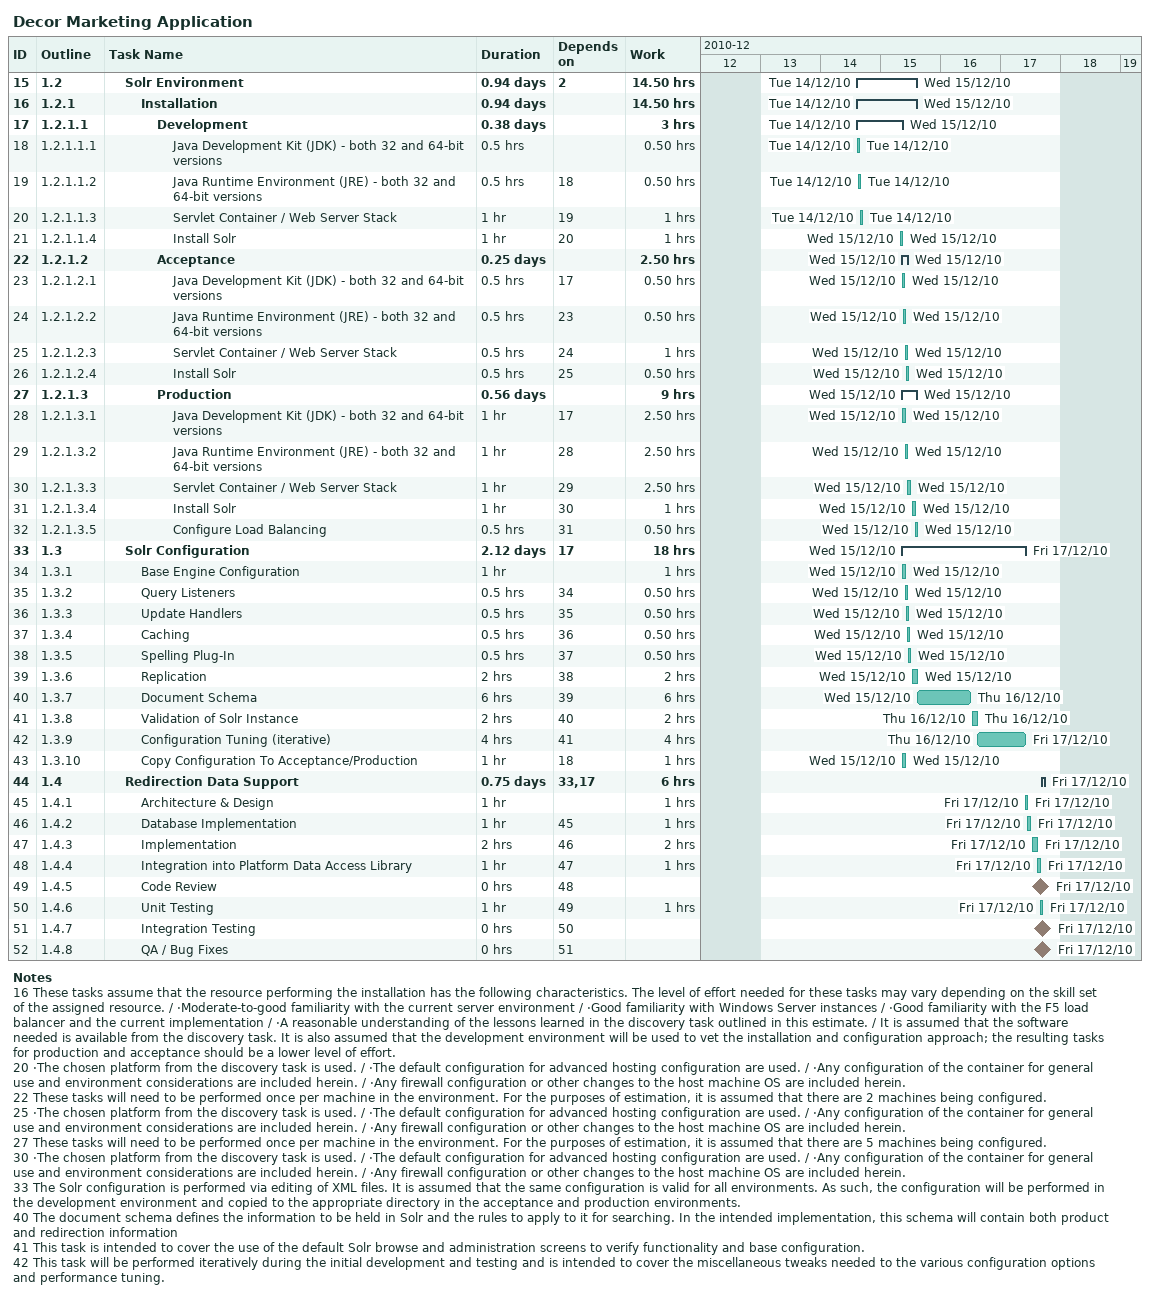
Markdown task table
Decor Marketing Application

| ID | WBS | Task | Duration | Start | Finish | Predecessors | Work (h) |
|---|---|---|---|---|---|---|---|
| 15 | 1.2 | **Solr Environment** | 0.94d | 2010-12-14 | 2010-12-15 | 2 | 14.50 |
| 16 | 1.2.1 | **Installation** | 0.94d | 2010-12-14 | 2010-12-15 |  | 14.50 |
| 17 | 1.2.1.1 | **Development** | 0.38d | 2010-12-14 | 2010-12-15 |  | 3 |
| 18 | 1.2.1.1.1 | Java Development Kit (JDK) - both 32 and 64-bit versions | 0.5h | 2010-12-14 | 2010-12-14 |  | 0.50 |
| 19 | 1.2.1.1.2 | Java Runtime Environment (JRE) - both 32 and 64-bit versions | 0.5h | 2010-12-14 | 2010-12-14 | 18 | 0.50 |
| 20 | 1.2.1.1.3 | Servlet Container / Web Server Stack | 1h | 2010-12-14 | 2010-12-14 | 19 | 1 |
| 21 | 1.2.1.1.4 | Install Solr | 1h | 2010-12-15 | 2010-12-15 | 20 | 1 |
| 22 | 1.2.1.2 | **Acceptance** | 0.25d | 2010-12-15 | 2010-12-15 |  | 2.50 |
| 23 | 1.2.1.2.1 | Java Development Kit (JDK) - both 32 and 64-bit versions | 0.5h | 2010-12-15 | 2010-12-15 | 17 | 0.50 |
| 24 | 1.2.1.2.2 | Java Runtime Environment (JRE) - both 32 and 64-bit versions | 0.5h | 2010-12-15 | 2010-12-15 | 23 | 0.50 |
| 25 | 1.2.1.2.3 | Servlet Container / Web Server Stack | 0.5h | 2010-12-15 | 2010-12-15 | 24 | 1 |
| 26 | 1.2.1.2.4 | Install Solr | 0.5h | 2010-12-15 | 2010-12-15 | 25 | 0.50 |
| 27 | 1.2.1.3 | **Production** | 0.56d | 2010-12-15 | 2010-12-15 |  | 9 |
| 28 | 1.2.1.3.1 | Java Development Kit (JDK) - both 32 and 64-bit versions | 1h | 2010-12-15 | 2010-12-15 | 17 | 2.50 |
| 29 | 1.2.1.3.2 | Java Runtime Environment (JRE) - both 32 and 64-bit versions | 1h | 2010-12-15 | 2010-12-15 | 28 | 2.50 |
| 30 | 1.2.1.3.3 | Servlet Container / Web Server Stack | 1h | 2010-12-15 | 2010-12-15 | 29 | 2.50 |
| 31 | 1.2.1.3.4 | Install Solr | 1h | 2010-12-15 | 2010-12-15 | 30 | 1 |
| 32 | 1.2.1.3.5 | Configure Load Balancing | 0.5h | 2010-12-15 | 2010-12-15 | 31 | 0.50 |
| 33 | 1.3 | **Solr Configuration** | 2.12d | 2010-12-15 | 2010-12-17 | 17 | 18 |
| 34 | 1.3.1 | Base Engine Configuration | 1h | 2010-12-15 | 2010-12-15 |  | 1 |
| 35 | 1.3.2 | Query Listeners | 0.5h | 2010-12-15 | 2010-12-15 | 34 | 0.50 |
| 36 | 1.3.3 | Update Handlers | 0.5h | 2010-12-15 | 2010-12-15 | 35 | 0.50 |
| 37 | 1.3.4 | Caching | 0.5h | 2010-12-15 | 2010-12-15 | 36 | 0.50 |
| 38 | 1.3.5 | Spelling Plug-In | 0.5h | 2010-12-15 | 2010-12-15 | 37 | 0.50 |
| 39 | 1.3.6 | Replication | 2h | 2010-12-15 | 2010-12-15 | 38 | 2 |
| 40 | 1.3.7 | Document Schema | 6h | 2010-12-15 | 2010-12-16 | 39 | 6 |
| 41 | 1.3.8 | Validation of Solr Instance | 2h | 2010-12-16 | 2010-12-16 | 40 | 2 |
| 42 | 1.3.9 | Configuration Tuning (iterative) | 4h | 2010-12-16 | 2010-12-17 | 41 | 4 |
| 43 | 1.3.10 | Copy Configuration To Acceptance/Production | 1h | 2010-12-15 | 2010-12-15 | 18 | 1 |
| 44 | 1.4 | **Redirection Data Support** | 0.75d | 2010-12-17 | 2010-12-17 | 33, 17 | 6 |
| 45 | 1.4.1 | Architecture & Design | 1h | 2010-12-17 | 2010-12-17 |  | 1 |
| 46 | 1.4.2 | Database Implementation | 1h | 2010-12-17 | 2010-12-17 | 45 | 1 |
| 47 | 1.4.3 | Implementation | 2h | 2010-12-17 | 2010-12-17 | 46 | 2 |
| 48 | 1.4.4 | Integration into Platform Data Access Library | 1h | 2010-12-17 | 2010-12-17 | 47 | 1 |
| 49 | 1.4.5 | Code Review | 0h | 2010-12-17 | 2010-12-17 | 48 |  |
| 50 | 1.4.6 | Unit Testing | 1h | 2010-12-17 | 2010-12-17 | 49 | 1 |
| 51 | 1.4.7 | Integration Testing | 0h | 2010-12-17 | 2010-12-17 | 50 |  |
| 52 | 1.4.8 | QA / Bug Fixes | 0h | 2010-12-17 | 2010-12-17 | 51 |  |

Notes
- 16: These tasks assume that the resource performing the installation has the following characteristics. The level of effort needed for these tasks may vary depending on the skill set of the assigned resource. / ·Moderate-to-good familiarity with the current server environment / ·Good familiarity with Windows Server instances / ·Good familiarity with the F5 load balancer and the current implementation / ·A reasonable understanding of the lessons learned in the discovery task outlined in this estimate. / It is assumed that the software needed is available from the discovery task. It is also assumed that the development environment will be used to vet the installation and configuration approach; the resulting tasks for production and acceptance should be a lower level of effort.
- 20: ·The chosen platform from the discovery task is used. / ·The default configuration for advanced hosting configuration are used. / ·Any configuration of the container for general use and environment considerations are included herein. / ·Any firewall configuration or other changes to the host machine OS are included herein.
- 22: These tasks will need to be performed once per machine in the environment. For the purposes of estimation, it is assumed that there are 2 machines being configured.
- 25: ·The chosen platform from the discovery task is used. / ·The default configuration for advanced hosting configuration are used. / ·Any configuration of the container for general use and environment considerations are included herein. / ·Any firewall configuration or other changes to the host machine OS are included herein.
- 27: These tasks will need to be performed once per machine in the environment. For the purposes of estimation, it is assumed that there are 5 machines being configured.
- 30: ·The chosen platform from the discovery task is used. / ·The default configuration for advanced hosting configuration are used. / ·Any configuration of the container for general use and environment considerations are included herein. / ·Any firewall configuration or other changes to the host machine OS are included herein.
- 33: The Solr configuration is performed via editing of XML files. It is assumed that the same configuration is valid for all environments. As such, the configuration will be performed in the development environment and copied to the appropriate directory in the acceptance and production environments.
- 40: The document schema defines the information to be held in Solr and the rules to apply to it for searching. In the intended implementation, this schema will contain both product and redirection information
- 41: This task is intended to cover the use of the default Solr browse and administration screens to verify functionality and base configuration.
- 42: This task will be performed iteratively during the initial development and testing and is intended to cover the miscellaneous tweaks needed to the various configuration options and performance tuning.
